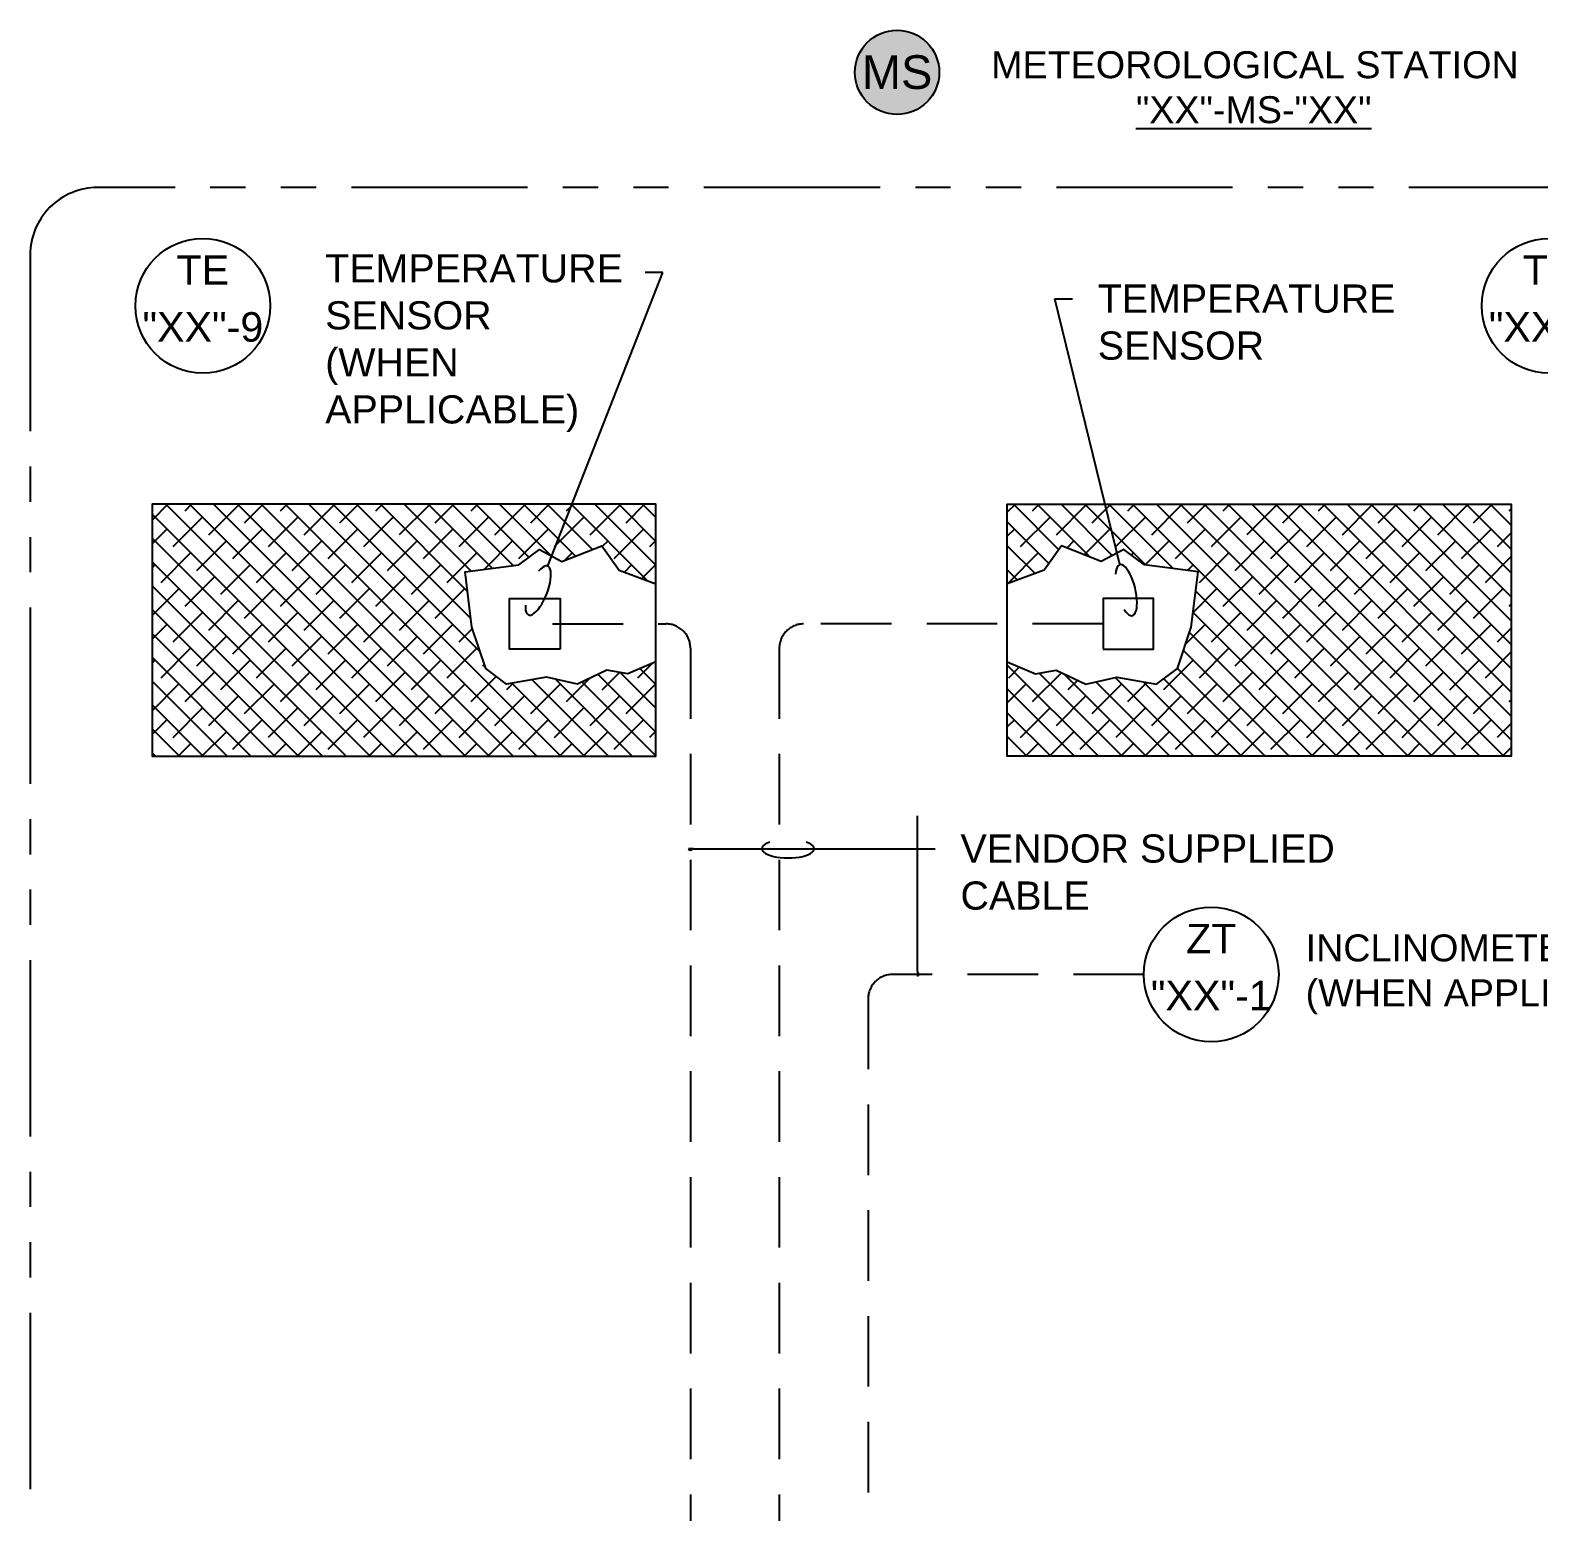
# Model space of a CAD drawing. Header units: feet. Extents: x -17 to 661, y -41 to 600.
# Drawn here: x 584.92 to 590.27, y 594.74 to 600 of the extents above; entities that cross this region are included whole.
import ezdxf
from ezdxf import colors
from ezdxf.entities.mleader import LeaderData, LeaderLine
from ezdxf.enums import TextEntityAlignment as Align
from ezdxf.math import Vec2, Vec3

# ---------------------------------------------------------------- set-up
doc = ezdxf.new("R2010")
doc.units = ezdxf.units.FT
doc.header["$MEASUREMENT"] = 0
doc.linetypes.add('HIDDEN', pattern=[0.375, 0.25, -0.125])
doc.linetypes.add('PHANTOM2', pattern=[1.25, 0.625, -0.125, 0.125, -0.125, 0.125, -0.125])
for name, color, linetype in [('E-DETL-MET-COMBINED', 7, 'Continuous'), ('E-DETL-MET-INCLINOMETER', 7, 'Continuous'), ('E-DETL-MET-TE9', 7, 'Continuous'), ('G-ANNO-TEXT', 1, 'Continuous')]:
    doc.layers.add(name, color=color, linetype=linetype)
doc.styles.add('NEI-A', font='arial.ttf')

# ---------------------------------------------------------------- blocks, each defined once
blk = doc.blocks.new('ELEMENT_TAG')
blk.add_circle((0, 0), 0.25)
at = {"style": 'NEI-A'}
for tag, p in [('INST_TYPE', (0, 0.078125)), ('TAG_NO.', (0, -0.078125))]:
    blk.add_attdef(tag, text='', height=0.109375, dxfattribs=at).set_placement(p, align=Align.MIDDLE_CENTER)
blk = doc.blocks.new('Equipment Callout Arrowhead .75')
at = {"color": 0}
blk.add_ellipse((-0.248, 0), major_axis=(0.743, 0), ratio=0.350959, start_param=-0.80282, end_param=3.944413, dxfattribs=at)
blk = doc.blocks.new('ELLIPSE-HALF1')
blk.add_line((-1, 0), (0.625, 0))
blk.add_arc((0, -0.125), 0.637, 11.30993, 168.69007)
blk = doc.blocks.new('SYMB-METEOROLOGICAL_STATION')
h = blk.add_hatch(color=255)
h.dxf.hatch_style = 1
edge = h.paths.add_edge_path()
edge.add_arc((0, 0), 0.1562, 0, 360)
at = {"color": 153}
blk.add_circle((0, 0), 0.1562, dxfattribs=at)
at = {"color": 153, "insert": (0, 0), "char_height": 0.125, "attachment_point": 5, "style": 'NEI-A'}
blk.add_mtext_dynamic_manual_height_columns('MS', width=0.254064, gutter_width=0.625, heights=[0], dxfattribs=at)

msp = doc.modelspace()

# ---------------------------------------------------------------- hatches: boundary and pattern name
at = {"layer": 'E-DETL-MET-COMBINED'}
h = msp.add_hatch(dxfattribs=at)
h.set_pattern_fill('ANSI38', color=8, scale=0.478138, angle=90)
h.set_pattern_definition([(135, (566.30484, 577.223526), (-0.04226185, -0.04226185), []), (225, (566.30484, 577.223526), (-0.04226185, -0.12678554), [0.1494182, -0.0896509])])
h.paths.add_polyline_path([(589.9062, 598.3158), (590.1696, 598.3158), (590.1696, 597.4224), (588.3828, 597.4224), (588.3828, 597.7575), (588.483, 597.7146), (588.5566, 597.7269), (588.6609, 597.6778), (588.7713, 597.7023), (588.9124, 597.6778), (588.986, 597.733), (589.0351, 597.88), (589.0596, 598.0761), (588.8695, 598.1006), (588.7959, 598.1558), (588.7161, 598.1129), (588.575, 598.168), (588.5137, 598.0822), (588.3828, 598.0332), (588.3828, 598.3158)])
at = {"layer": 'E-DETL-MET-TE9'}
h = msp.add_hatch(dxfattribs=at)
h.set_pattern_fill('ANSI38', color=8, scale=0.478138, angle=90)
h.set_pattern_definition([(135, (563.299644, 577.223526), (-0.04226185, -0.04226185), []), (225, (563.299644, 577.223526), (-0.04226185, -0.12678554), [0.1494182, -0.0896509])])
h.paths.add_polyline_path([(585.6136, 598.3158), (585.3502, 598.3158), (585.3502, 597.4224), (587.137, 597.4224), (587.137, 597.7575), (587.0368, 597.7146), (586.9632, 597.7269), (586.8589, 597.6778), (586.7485, 597.7023), (586.6074, 597.6778), (586.5338, 597.733), (586.4847, 597.88), (586.4602, 598.0761), (586.6503, 598.1006), (586.7239, 598.1558), (586.8037, 598.1129), (586.9448, 598.168), (587.0061, 598.0822), (587.137, 598.0332), (587.137, 598.3158)])

# ---------------------------------------------------------------- linework, layer by layer
at = {"layer": 'E-DETL-MET-COMBINED', "color": 153, "linetype": 'PHANTOM2'}
msp.add_lwpolyline([(593.1709, 590.7361), (593.1709, 599.1994, 0.414214), (592.9319, 599.4385), (585.1572, 599.4385, 0.414214), (584.9181, 599.1994), (584.9181, 590.7361, 0.414214), (585.1572, 590.4971), (592.9319, 590.4971, 0.414214)], format="xyb", close=True, dxfattribs=at)
at = {"layer": 'E-DETL-MET-COMBINED', "color": 41}
msp.add_lwpolyline([(588.3828, 597.4224), (588.3828, 598.3158), (590.1696, 598.3158), (590.1696, 597.4224)], close=True, dxfattribs=at)
at = {"layer": 'E-DETL-MET-COMBINED', "color": 8, "flags": 128}
msp.add_lwpolyline([(590.1696, 598.3158), (590.1696, 597.4224), (588.3828, 597.4224), (588.3828, 597.7575), (588.483, 597.7146), (588.5566, 597.7269), (588.6609, 597.6778), (588.7713, 597.7023), (588.9124, 597.6778), (588.986, 597.733), (589.0351, 597.88), (589.0596, 598.0761), (588.8695, 598.1006), (588.7959, 598.1558), (588.7161, 598.1129), (588.575, 598.168), (588.5137, 598.0822), (588.3828, 598.0332), (588.3828, 598.3158), (590.1696, 598.3158)], dxfattribs=at)
at = {"layer": 'E-DETL-MET-COMBINED', "color": 44}
msp.add_lwpolyline([(588.7222, 597.8017), (588.9015, 597.8017), (588.9015, 597.981), (588.7222, 597.981)], close=True, dxfattribs=at)
at = {"layer": 'E-DETL-MET-COMBINED', "color": 4, "linetype": 'HIDDEN'}
for points in [[(588.7222, 597.8914), (587.6605, 597.8914, 0.414214), (587.5744, 597.8053)], [(587.5744, 597.8053), (587.5744, 591.6089, 0.414214), (587.6605, 591.5228), (588.234, 591.5228, 0.414214), (588.3201, 591.6089), (588.3201, 591.6722)]]:
    msp.add_lwpolyline(points, format="xyb", dxfattribs=at)
at = {"layer": 'E-DETL-MET-INCLINOMETER', "color": 4, "linetype": 'HIDDEN'}
for points in [[(588.867, 596.6487), (587.9756, 596.6487, 0.414214), (587.8896, 596.5626)], [(587.8896, 596.5626), (587.8896, 591.7045, 0.414214), (587.9756, 591.6185), (588.2723, 591.6185, 0.414214), (588.3201, 591.6663), (588.3201, 591.6722)]]:
    msp.add_lwpolyline(points, format="xyb", dxfattribs=at)
at = {"layer": 'E-DETL-MET-TE9', "color": 8, "flags": 128}
msp.add_lwpolyline([(587.137, 598.3158), (585.3502, 598.3158), (585.3502, 597.4224), (587.137, 597.4224), (587.137, 597.7575), (587.0368, 597.7146), (586.9632, 597.7269), (586.8589, 597.6778), (586.7485, 597.7023), (586.6074, 597.6778), (586.5338, 597.733), (586.4847, 597.88), (586.4602, 598.0761), (586.6503, 598.1006), (586.7239, 598.1558), (586.8037, 598.1129), (586.9448, 598.168), (587.0061, 598.0822), (587.137, 598.0332), (587.137, 598.3158)], dxfattribs=at)
at = {"layer": 'E-DETL-MET-TE9', "color": 41}
msp.add_lwpolyline([(587.137, 597.4224), (587.137, 598.3158), (585.3502, 598.3158), (585.3502, 597.4224)], close=True, dxfattribs=at)
at = {"layer": 'E-DETL-MET-TE9', "color": 44}
msp.add_lwpolyline([(586.7976, 597.8017), (586.6183, 597.8017), (586.6183, 597.981), (586.7976, 597.981)], close=True, dxfattribs=at)
at = {"layer": 'E-DETL-MET-TE9', "color": 4, "linetype": 'HIDDEN'}
msp.add_lwpolyline([(586.7702, 597.8914), (587.1733, 597.8914, -0.414214), (587.2593, 597.8053), (587.2593, 591.5133, 0.414214), (587.3454, 591.4272), (588.234, 591.4272, 0.250767), (588.3201, 591.6089), (588.3201, 591.6722)], format="xyb", dxfattribs=at)

# ---------------------------------------------------------------- block references
at = {"layer": 'E-DETL-MET-COMBINED', "xscale": 0.9562764182482858, "yscale": 0.9562764182482858, "zscale": 0.9562764182482858}
msp.add_blockref('SYMB-METEOROLOGICAL_STATION', (587.9921, 599.8469), dxfattribs=at)
at = {"layer": 'G-ANNO-TEXT'}
ref = msp.add_blockref('ELEMENT_TAG', (585.5304, 599.0191), dxfattribs=dict(at, xscale=0.9562764182482858, yscale=0.9562764182482858, zscale=0.9562764182482858))
ref.add_attrib('INST_TYPE', 'TE', dxfattribs={"layer": '0', "height": 0.10459, "style": 'NEI-A'}).set_placement((585.5304, 599.0938), align=Align.CENTER)
ref.add_attrib('TAG_NO.', '"XX"-9', dxfattribs={"layer": '0', "height": 0.10459, "style": 'NEI-A'}).set_placement((585.5304, 598.9444), align=Align.MIDDLE)
ref = msp.add_blockref('ELEMENT_TAG', (590.3044, 599.0191), dxfattribs=dict(at, xscale=0.9562764182482858, yscale=0.9562764182482858, zscale=0.9562764182482858))
ref.add_attrib('INST_TYPE', 'TE', dxfattribs={"layer": '0', "height": 0.10459, "style": 'NEI-A'}).set_placement((590.3044, 599.0938), align=Align.CENTER)
ref.add_attrib('TAG_NO.', '"XX"-8', dxfattribs={"layer": '0', "height": 0.10459, "style": 'NEI-A'}).set_placement((590.3044, 598.9444), align=Align.MIDDLE)
ref = msp.add_blockref('ELEMENT_TAG', (589.106, 596.6487), dxfattribs=dict(at, xscale=0.9562764182482858, yscale=0.9562764182482858, zscale=0.9562764182482858))
ref.add_attrib('INST_TYPE', 'ZT', dxfattribs={"layer": '0', "height": 0.10459, "style": 'NEI-A'}).set_placement((589.106, 596.7234), align=Align.CENTER)
ref.add_attrib('TAG_NO.', '"XX"-1', dxfattribs={"layer": '0', "height": 0.10459, "style": 'NEI-A'}).set_placement((589.106, 596.5739), align=Align.MIDDLE)

# ---------------------------------------------------------------- texts
at = {"layer": 'G-ANNO-TEXT', "char_height": 0.095628, "width": 1.860542, "attachment_point": 4, "style": 'NEI-A'}
for s, insert in [('\\pi0.00544;METEOROLOGICAL STATION\\P\\pi0.51873;{\\L"XX"-MS-"XX"}', (588.3202, 599.7935)), ('\\A1;\\pt1.7213;INCLINOMETER\\P(WHEN APPLICABLE)', (589.4407, 596.6487))]:
    msp.add_mtext(s, dxfattribs=dict(at, insert=insert))

# ---------------------------------------------------------------- leaders
at = {"layer": 'E-DETL-MET-INCLINOMETER'}
ml = msp.add_multileader_mtext('Standard', dxfattribs=at)
ml.set_content(' ', color=256, style='NEI-A')
ml.set_leader_properties()
ml.set_arrow_properties(name='ELLIPSE-HALF1')
ml.build(insert=Vec2(0, 0))
ml.multileader.update_dxf_attribs({"dogleg_length": 0.125, "arrow_head_size": 0.0104})
ctx = ml.context
ctx.base_point, ctx.char_height, ctx.arrow_head_size, ctx.landing_gap_size, ctx.plane_origin, ctx.plane_x_axis, ctx.plane_y_axis = Vec3(588.0644, 597.2249), 0.00833, 0.0104, 0.00521, Vec3(587.7948, 601.8286), Vec3(0, -1), Vec3(1, 0)
notes = []
notes.append((ctx, [(1, (1, 1, 0), (588.0644, 597.1339), (0, 1), 0.0774, [(0, [(588.0644, 596.6487)], 0, [])])]))
ctx.mtext.insert, ctx.mtext.text_direction, ctx.mtext.rotation, ctx.mtext.width, ctx.mtext.flow_direction = Vec3(588.0686, 597.2197), Vec3(0, -1), 4.712389, 0.724429, 5
at = {"layer": 'E-DETL-MET-TE9'}
ml = msp.add_multileader_mtext('Standard', dxfattribs=at)
ml.set_content(' ', color=256, style='NEI-A')
ml.set_leader_properties()
ml.set_arrow_properties(name='ELLIPSE-HALF1')
ml.build(insert=Vec2(0, 0))
ml.multileader.update_dxf_attribs({"dogleg_length": 0.125, "arrow_head_size": 0.0104})
ctx = ml.context
ctx.base_point, ctx.char_height, ctx.arrow_head_size, ctx.landing_gap_size, ctx.plane_origin = Vec3(588.0461, 597.0943), 0.00833, 0.0104, 0.00521, Vec3(583.866, 596.8246)
notes.append((ctx, [(0, (1, 1, 0), (587.8314, 597.0943), (1, 0), 0.2147, [(0, [(587.2593, 597.0943)], 0, [])])]))
ctx.mtext.insert, ctx.mtext.width, ctx.mtext.flow_direction = Vec3(588.0513, 597.0984), 0.724429, 5
at = {"layer": 'G-ANNO-TEXT'}
ml = msp.add_multileader_mtext('Standard', dxfattribs=at)
ml.set_content('TEMPERATURE SENSOR (WHEN APPLICABLE)', color=256, style='NEI-A')
ml.set_leader_properties()
ml.set_arrow_properties(name='Equipment Callout Arrowhead .75')
ml.build(insert=Vec2(0, 0))
ml.multileader.update_dxf_attribs({"dogleg_length": 0.0625, "arrow_head_size": 0.125})
ctx = ml.context
ctx.base_point, ctx.char_height, ctx.arrow_head_size, ctx.landing_gap_size, ctx.plane_origin = Vec3(585.8743, 599.1374), 0.1, 0.125, 0.09, Vec3(582.1061, 598.3131)
notes.append((ctx, [(1, (1, 1, 0), (587.1616, 599.1374), (-1, 0), 0.0625, [(0, [(586.708, 597.981)], 0, [])])]))
ctx.mtext.insert, ctx.mtext.width, ctx.mtext.flow_direction = Vec3(585.9643, 599.2021), 1.069073, 5
ml = msp.add_multileader_mtext('Standard', dxfattribs=at)
ml.set_content('TEMPERATURE SENSOR', color=256, style='NEI-A')
ml.set_leader_properties()
ml.set_arrow_properties(name='Equipment Callout Arrowhead .75')
ml.build(insert=Vec2(0, 0))
ml.multileader.update_dxf_attribs({"dogleg_length": 0.0625, "arrow_head_size": 0.125})
ctx = ml.context
ctx.base_point, ctx.char_height, ctx.arrow_head_size, ctx.landing_gap_size, ctx.plane_origin = Vec3(588.6136, 599.044), 0.1, 0.125, 0.09, Vec3(585.2501, 600.0677)
notes.append((ctx, [(0, (1, 1, 0), (588.5511, 599.044), (1, 0), 0.0625, [(0, [(588.8118, 597.981)], 0, [])])]))
ctx.mtext.insert, ctx.mtext.width, ctx.mtext.flow_direction = Vec3(588.7036, 599.0949), 0.869664, 5
ml = msp.add_multileader_mtext('Standard', dxfattribs=at)
ml.set_content('VENDOR SUPPLIED CABLE', color=256, style='NEI-A')
ml.set_leader_properties()
ml.set_arrow_properties(name='Equipment Callout Arrowhead .75')
ml.build(insert=Vec2(0, 0))
ml.multileader.update_dxf_attribs({"dogleg_length": 0.0625, "arrow_head_size": 0.125})
ctx = ml.context
ctx.base_point, ctx.char_height, ctx.arrow_head_size, ctx.landing_gap_size, ctx.plane_origin = Vec3(588.1269, 597.0943), 0.1, 0.125, 0.09, Vec3(591.8263, 599.1782)
notes.append((ctx, [(1, (1, 1, 0), (588.0644, 597.0943), (1, 0), 0.0625, [(1, [(587.5744, 597.0943)], 0, [])])]))
ctx.mtext.insert, ctx.mtext.width, ctx.mtext.flow_direction = Vec3(588.2169, 597.1451), 1.649504, 5
for ctx, leaders in notes:
    for number, flags, end, landing, length, lines in leaders:
        leader = LeaderData()
        leader.index, (leader.has_last_leader_line, leader.has_dogleg_vector, leader.attachment_direction) = number, flags
        leader.last_leader_point, leader.dogleg_vector, leader.dogleg_length = Vec3(end), Vec3(landing), length
        for number, points, colour, breaks in lines:
            line = LeaderLine()
            line.index, line.vertices, line.color, line.breaks = number, Vec3.list(points), colors.encode_raw_color(colour), breaks
            leader.lines.append(line)
        ctx.leaders.append(leader)

doc.saveas('drawing.dxf')
